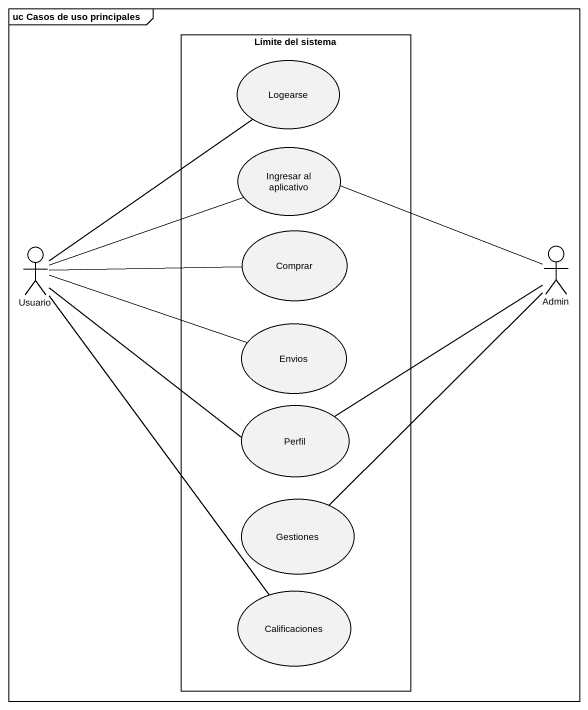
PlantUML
@startuml
mainframe uc Casos de uso principales
rectangle "Límite del sistema" as Límite_del_sistema {
  usecase Logearse
  usecase "Ingresar al aplicativo" as Ingresar_al_aplicativo
  usecase Comprar
  usecase Envios
  usecase Perfil
  usecase Gestiones
  usecase Calificaciones
}
actor Usuario
actor Admin
Ingresar_al_aplicativo -right- Admin
Usuario -up- Logearse
Usuario -right- Ingresar_al_aplicativo
Usuario -right- Comprar
Usuario -right- Envios
Usuario -right- Perfil
Usuario -- Calificaciones
Perfil -right- Admin
Gestiones -up- Admin
@enduml
